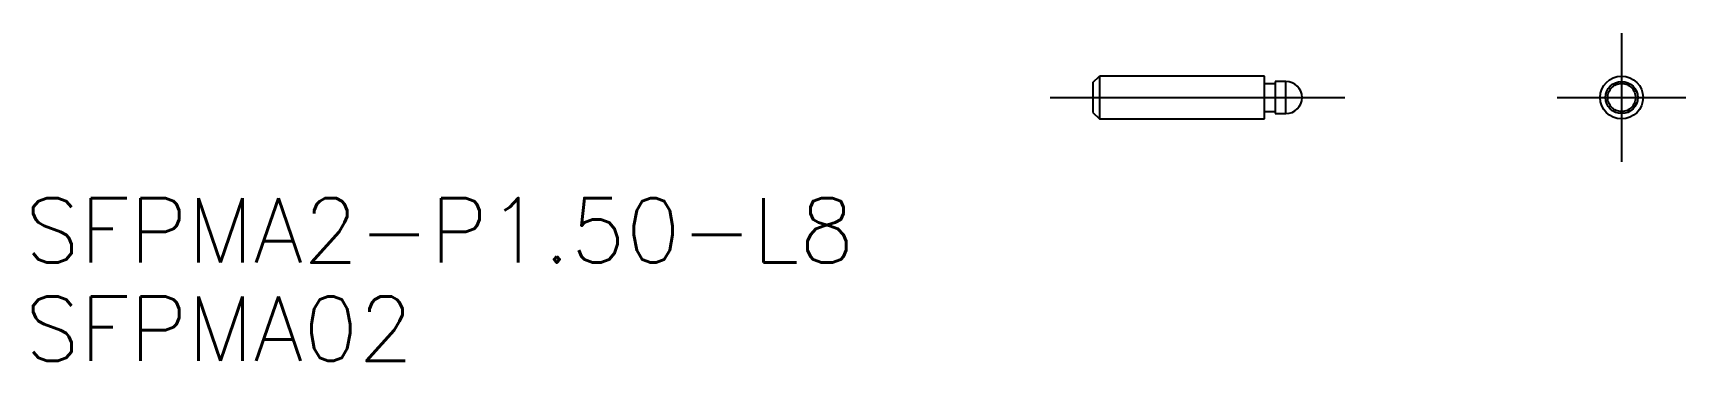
# Model space of a CAD drawing. Extents: x -49.4 to 27.7, y -12.3 to 3.
import ezdxf

# ---------------------------------------------------------------- set-up
doc = ezdxf.new("R2010")
doc.units = 0
doc.linetypes.add('CENTER', pattern=[50.8, 31.75, -6.35, 6.35, -6.35])
doc.linetypes.add('DASHED', pattern=[19.05, 12.7, -6.35])
doc.layers.get('0').update_dxf_attribs({"linetype": 'CONTINUOUS'})
doc.layers.add('CENTER', color=1, linetype='CENTER')
doc.styles.get("Standard").update_dxf_attribs({"font": 'txt.shx', "height": 3, "bigfont": 'bigfont.shx'})

# ---------------------------------------------------------------- blocks, each defined once
blk = doc.blocks.new('*U2')
at = {"color": 7, "linetype": 'CONTINUOUS'}
blk.add_text('SFPMA2-P1.50-L8', height=3, dxfattribs=at).set_placement((-49.826, -7.684))
blk = doc.blocks.new('*U3')
at = {"color": 7, "linetype": 'CONTINUOUS'}
blk.add_text('SFPMA02', height=3, dxfattribs=at).set_placement((-49.826, -12.266))

msp = doc.modelspace()

# ---------------------------------------------------------------- linework, layer by layer
at = {"color": 7, "linetype": 'CONTINUOUS'}
for p, q in [((0, 0.7), (0.3, 1)), ((8, 1), (0.3, 1)), ((0.3, 1), (0.3, -1)), ((8, -1), (8, 1)), ((0, 0.7), (0, -0.7)), ((8, 0.65), (8.5, 0.65)), ((9, 0.75), (8.5, 0.75)), ((8.5, 0.75), (8.5, -0.75)), ((9, -0.75), (9, 0.75)), ((0, -0.7), (0.3, -1)), ((8, -0.65), (8.5, -0.65)), ((8.5, -0.75), (9, -0.75)), ((0.3, -1), (8, -1))]:
    msp.add_line(p, q, dxfattribs=at)
for radius in [1, 0.75]:
    msp.add_circle((24.658, 0), radius, dxfattribs=at)
at = {"color": 3, "linetype": 'DASHED'}
msp.add_circle((24.658, 0), 0.65, dxfattribs=at)
at = {"color": 7, "linetype": 'CONTINUOUS'}
msp.add_arc((9, 0), 0.75, 270, 90, dxfattribs=at)
at = {"layer": 'CENTER', "color": 1, "linetype": 'CENTER'}
for p, q in [((24.658, 3), (24.658, -3)), ((-2, 0), (11.75, 0)), ((21.658, 0), (27.658, 0))]:
    msp.add_line(p, q, dxfattribs=at)

# ---------------------------------------------------------------- block references
at = {"color": 7, "linetype": 'CONTINUOUS'}
for name in ['*U2', '*U3']:
    msp.add_blockref(name, (0, 0), dxfattribs=at)

doc.saveas('drawing.dxf')
